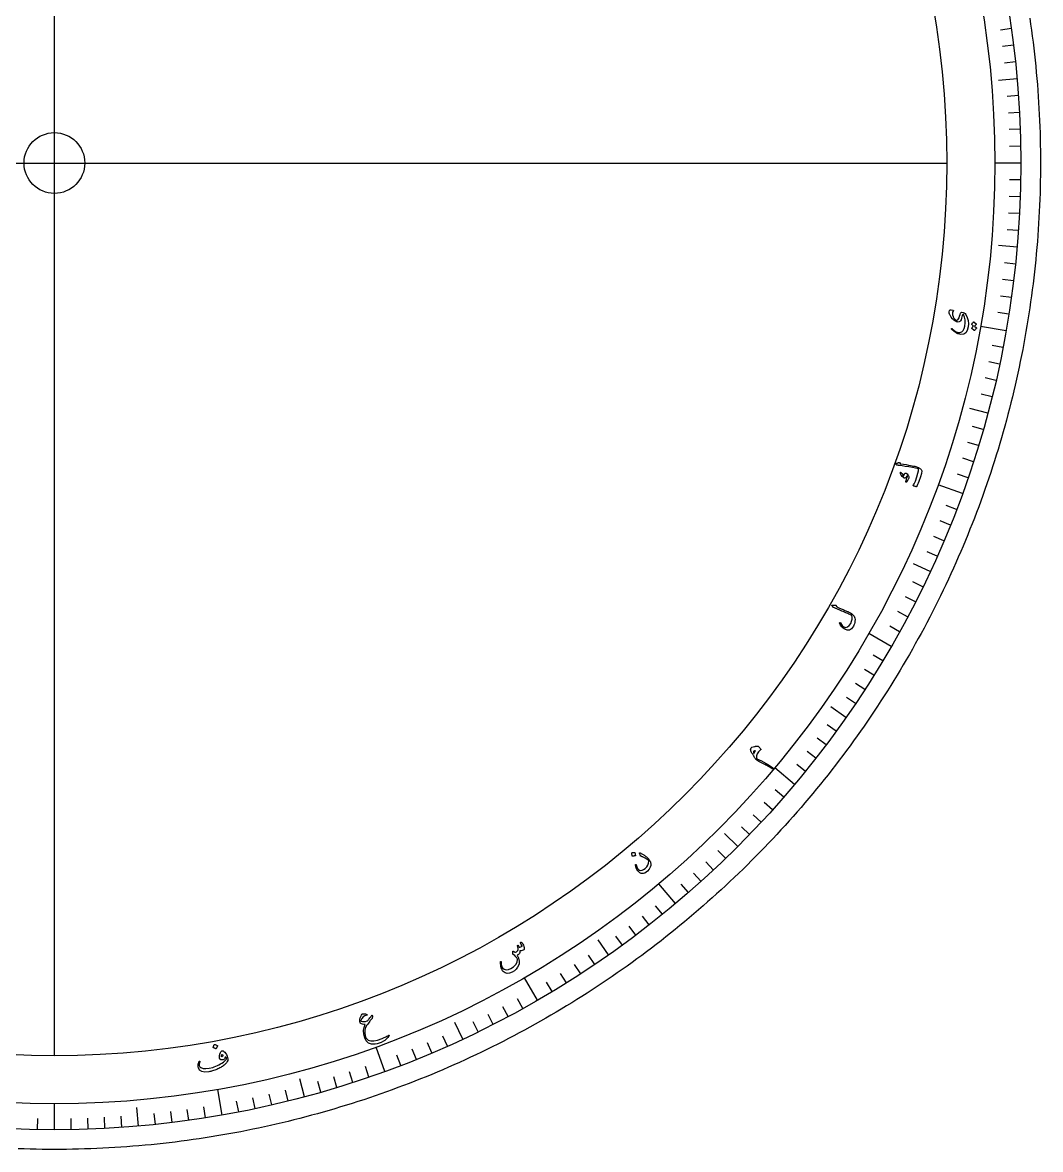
# Model space of a CAD drawing. Header units: millimetres. Extents: x -65 to 65, y -65 to 84.
# Drawn here: x -2.1 to 65, y -65 to 9.3 of the extents above; entities that cross this region are included whole.
import ezdxf

# ---------------------------------------------------------------- set-up
doc = ezdxf.new("R2010")
doc.units = ezdxf.units.MM
for name, color, linetype in [('CUT_INNER', 6, 'Continuous'), ('CUT_OUTER', 1, 'Continuous'), ('ENGRAVE', 7, 'Continuous'), ('ENGRAVE_FINE', 8, 'Continuous'), ('TEXT', 5, 'Continuous')]:
    doc.layers.add(name, color=color, linetype=linetype)

msp = doc.modelspace()

# ---------------------------------------------------------------- linework, layer by layer
at = {"layer": 'CUT_INNER'}
msp.add_circle((0, 0), 2, dxfattribs=at)
at = {"layer": 'CUT_OUTER'}
msp.add_lwpolyline([(64.2965, 9.5375), (64.3538, 9.1428), (64.4087, 8.7477), (64.4611, 8.3524), (64.5112, 7.9567), (64.5588, 7.5607), (64.604, 7.1644), (64.6467, 6.7679), (64.687, 6.3711), (64.7249, 5.9741), (64.7603, 5.5768), (64.7933, 5.1794), (64.8239, 4.7817), (64.852, 4.3839), (64.8777, 3.9858), (64.9009, 3.5877), (64.9217, 3.1894), (64.9401, 2.791), (64.956, 2.3925), (64.9694, 1.9939), (64.9804, 1.5952), (64.989, 1.1964), (64.9951, 0.7976), (64.9988, 0.3988), (65, 0), (64.9988, -0.3988), (64.9951, -0.7976), (64.989, -1.1964), (64.9804, -1.5952), (64.9694, -1.9939), (64.956, -2.3925), (64.9401, -2.791), (64.9217, -3.1894), (64.9009, -3.5877), (64.8777, -3.9858), (64.852, -4.3839), (64.8239, -4.7817), (64.7933, -5.1794), (64.7603, -5.5768), (64.7249, -5.9741), (64.687, -6.3711), (64.6467, -6.7679), (64.604, -7.1644), (64.5588, -7.5607), (64.5112, -7.9567), (64.4611, -8.3524), (64.4087, -8.7477), (64.3538, -9.1428), (64.2965, -9.5375), (64.2367, -9.9318), (64.1746, -10.3258), (64.11, -10.7194), (64.043, -11.1125), (63.9737, -11.5053), (63.9019, -11.8976), (63.8277, -12.2895), (63.751, -12.6809), (63.672, -13.0718), (63.5906, -13.4622), (63.5068, -13.8522), (63.4206, -14.2416), (63.3321, -14.6305), (63.2411, -15.0188), (63.1478, -15.4065), (63.052, -15.7937), (62.9539, -16.1803), (62.8535, -16.5663), (62.7506, -16.9516), (62.6454, -17.3363), (62.5379, -17.7204), (62.428, -18.1038), (62.3157, -18.4865), (62.2011, -18.8685), (62.0842, -19.2498), (61.9649, -19.6304), (61.8433, -20.0102), (61.7193, -20.3893), (61.5931, -20.7676), (61.4645, -21.1452), (61.3336, -21.5219), (61.2004, -21.8978), (61.0648, -22.2729), (60.927, -22.6472), (60.7869, -23.0206), (60.6445, -23.3932), (60.4999, -23.7648), (60.3529, -24.1356), (60.2037, -24.5055), (60.0522, -24.8744), (59.8984, -25.2424), (59.7424, -25.6095), (59.5841, -25.9756), (59.4236, -26.3407), (59.2609, -26.7048), (59.0959, -27.0679), (58.9287, -27.43), (58.7593, -27.7911), (58.5877, -28.1511), (58.4138, -28.5101), (58.2378, -28.8679), (58.0596, -29.2247), (57.8792, -29.5804), (57.6966, -29.935), (57.5118, -30.2885), (57.3249, -30.6408), (57.1358, -30.9919), (56.9446, -31.3419), (56.7512, -31.6908), (56.5557, -32.0384), (56.358, -32.3848), (56.1582, -32.73), (55.9564, -33.074), (55.7524, -33.4167), (55.5463, -33.7581), (55.3381, -34.0983), (55.1278, -34.4372), (54.9155, -34.7748), (54.7011, -35.1111), (54.4846, -35.4461), (54.2661, -35.7798), (54.0455, -36.1121), (53.8229, -36.443), (53.5983, -36.7726), (53.3717, -37.1007), (53.143, -37.4275), (52.9124, -37.7529), (52.6797, -38.0769), (52.4451, -38.3994), (52.2085, -38.7205), (51.9699, -39.0401), (51.7294, -39.3582), (51.4869, -39.6749), (51.2425, -39.9901), (50.9962, -40.3037), (50.7479, -40.6159), (50.4978, -40.9265), (50.2457, -41.2356), (49.9917, -41.5431), (49.7359, -41.8491), (49.4782, -42.1534), (49.2186, -42.4562), (48.9571, -42.7574), (48.6939, -43.057), (48.4288, -43.355), (48.1618, -43.6513), (47.8931, -43.946), (47.6225, -44.2391), (47.3502, -44.5304), (47.0761, -44.8201), (46.8002, -45.1081), (46.5225, -45.3945), (46.2431, -45.6791), (45.9619, -45.9619), (45.6791, -46.2431), (45.3945, -46.5225), (45.1081, -46.8002), (44.8201, -47.0761), (44.5304, -47.3502), (44.2391, -47.6225), (43.946, -47.8931), (43.6513, -48.1618), (43.355, -48.4288), (43.057, -48.6939), (42.7574, -48.9571), (42.4562, -49.2186), (42.1534, -49.4782), (41.8491, -49.7359), (41.5431, -49.9917), (41.2356, -50.2457), (40.9265, -50.4978), (40.6159, -50.7479), (40.3037, -50.9962), (39.9901, -51.2425), (39.6749, -51.4869), (39.3582, -51.7294), (39.0401, -51.9699), (38.7205, -52.2085), (38.3994, -52.4451), (38.0769, -52.6797), (37.7529, -52.9124), (37.4275, -53.143), (37.1007, -53.3717), (36.7726, -53.5983), (36.443, -53.8229), (36.1121, -54.0455), (35.7798, -54.2661), (35.4461, -54.4846), (35.1111, -54.7011), (34.7748, -54.9155), (34.4372, -55.1278), (34.0983, -55.3381), (33.7581, -55.5463), (33.4167, -55.7524), (33.074, -55.9564), (32.73, -56.1582), (32.3848, -56.358), (32.0384, -56.5557), (31.6908, -56.7512), (31.3419, -56.9446), (30.9919, -57.1358), (30.6408, -57.3249), (30.2885, -57.5118), (29.935, -57.6966), (29.5804, -57.8792), (29.2247, -58.0596), (28.8679, -58.2378), (28.5101, -58.4138), (28.1511, -58.5877), (27.7911, -58.7593), (27.43, -58.9287), (27.0679, -59.0959), (26.7048, -59.2609), (26.3407, -59.4236), (25.9756, -59.5841), (25.6095, -59.7424), (25.2424, -59.8984), (24.8744, -60.0522), (24.5055, -60.2037), (24.1356, -60.3529), (23.7648, -60.4999), (23.3932, -60.6445), (23.0206, -60.7869), (22.6472, -60.927), (22.2729, -61.0648), (21.8978, -61.2004), (21.5219, -61.3336), (21.1452, -61.4645), (20.7676, -61.5931), (20.3893, -61.7193), (20.0102, -61.8433), (19.6304, -61.9649), (19.2498, -62.0842), (18.8685, -62.2011), (18.4865, -62.3157), (18.1038, -62.428), (17.7204, -62.5379), (17.3363, -62.6454), (16.9516, -62.7506), (16.5663, -62.8535), (16.1803, -62.9539), (15.7937, -63.052), (15.4065, -63.1478), (15.0188, -63.2411), (14.6305, -63.3321), (14.2416, -63.4206), (13.8522, -63.5068), (13.4622, -63.5906), (13.0718, -63.672), (12.6809, -63.751), (12.2895, -63.8277), (11.8976, -63.9019), (11.5053, -63.9737), (11.1125, -64.043), (10.7194, -64.11), (10.3258, -64.1746), (9.9318, -64.2367), (9.5375, -64.2965), (9.1428, -64.3538), (8.7477, -64.4087), (8.3524, -64.4611), (7.9567, -64.5112), (7.5607, -64.5588), (7.1644, -64.604), (6.7679, -64.6467), (6.3711, -64.687), (5.9741, -64.7249), (5.5768, -64.7603), (5.1794, -64.7933), (4.7817, -64.8239), (4.3839, -64.852), (3.9858, -64.8777), (3.5877, -64.9009), (3.1894, -64.9217), (2.791, -64.9401), (2.3925, -64.956), (1.9939, -64.9694), (1.5952, -64.9804), (1.1964, -64.989), (0.7976, -64.9951), (0.3988, -64.9988), (0, -65), (-0.3988, -64.9988), (-0.7976, -64.9951), (-1.1964, -64.989), (-1.5952, -64.9804), (-1.9939, -64.9694), (-2.3925, -64.956)], dxfattribs=at)
at = {"layer": 'ENGRAVE'}
for points in [[(0, -58.825), (0, 58.825)], [(63.4576, 5.5518), (62.2435, 5.4456)], [(-58.825, 0), (58.825, 0)], [(63.7, 0), (61.9938, 0)], [(63.4576, -5.5518), (62.2435, -5.4456)], [(62.7323, -11.0614), (61.0519, -10.7651)], [(61.5295, -16.4868), (60.3523, -16.1713)], [(59.8584, -21.7867), (58.2551, -21.2031)], [(57.7318, -26.9208), (56.6272, -26.4057)], [(55.1658, -31.85), (53.6882, -30.9969)], [(52.18, -36.5368), (51.1816, -35.8378)], [(48.797, -40.9456), (47.49, -39.8488)], [(45.0427, -45.0427), (44.1809, -44.1809)], [(40.9456, -48.797), (39.8488, -47.49)], [(36.5368, -52.18), (35.8378, -51.1816)], [(31.85, -55.1658), (30.9969, -53.6882)], [(26.9208, -57.7318), (26.4057, -56.6272)], [(21.7867, -59.8584), (21.2031, -58.2551)], [(16.4868, -61.5295), (16.1713, -60.3523)], [(11.0614, -62.7323), (10.7651, -61.0519)], [(0, -63.7), (0, -61.9938)], [(5.5518, -63.4576), (5.4456, -62.2435)]]:
    msp.add_lwpolyline(points, dxfattribs=at)
for radius in [63.7, 63.7, 61.9938, 58.825, 58.825]:
    msp.add_circle((0, 0), radius, dxfattribs=at)
at = {"layer": 'ENGRAVE_FINE'}
for points in [[(63.0801, 8.8653), (62.3559, 8.7636)], [(63.2252, 7.7631), (62.4994, 7.674)], [(63.351, 6.6585), (62.6238, 6.582)], [(63.5448, 4.4435), (62.8154, 4.3925)], [(63.6127, 3.3338), (62.8825, 3.2955)], [(63.6612, 2.2231), (62.9304, 2.1976)], [(63.6903, 1.1117), (62.9592, 1.099)], [(63.6903, -1.1117), (62.9592, -1.099)], [(63.6612, -2.2231), (62.9304, -2.1976)], [(63.6127, -3.3338), (62.8825, -3.2955)], [(63.5448, -4.4435), (62.8154, -4.3925)], [(63.351, -6.6585), (62.6238, -6.582)], [(63.2252, -7.7631), (62.4994, -7.674)], [(63.0801, -8.8653), (62.3559, -8.7636)], [(62.9157, -9.9649), (62.1935, -9.8505)], [(62.5297, -12.1545), (61.8118, -12.015)], [(62.308, -13.244), (61.5927, -13.0919)], [(62.0674, -14.3294), (61.3549, -14.1649)], [(61.8078, -15.4104), (61.0983, -15.2335)], [(61.2324, -17.5581), (60.5294, -17.3565)], [(60.9166, -18.6241), (60.2173, -18.4103)], [(60.5823, -19.6844), (59.8868, -19.4584)], [(60.2295, -20.7387), (59.5381, -20.5006)], [(59.4691, -22.828), (58.7864, -22.566)], [(59.0616, -23.8624), (58.3836, -23.5885)], [(58.6362, -24.8896), (57.963, -24.6039)], [(58.1928, -25.9091), (57.5248, -25.6117)], [(57.2532, -27.9242), (56.5959, -27.6037)], [(56.7571, -28.9192), (56.1056, -28.5872)], [(56.2438, -29.9053), (55.5981, -29.562)], [(55.7133, -30.8824), (55.0737, -30.5279)], [(54.6016, -32.8079), (53.9748, -32.4313)], [(54.0207, -33.7559), (53.4005, -33.3684)], [(53.4233, -34.6935), (52.81, -34.2952)], [(52.8097, -35.6206), (52.2035, -35.2117)], [(51.5344, -37.4419), (50.9428, -37.0121)], [(50.8731, -38.3356), (50.2891, -37.8955)], [(50.1963, -39.2176), (49.6201, -38.7674)], [(49.5042, -40.0877), (48.9359, -39.6275)], [(48.075, -41.791), (47.5231, -41.3112)], [(47.3383, -42.6236), (46.7949, -42.1343)], [(46.5872, -43.4433), (46.0524, -42.9446)], [(45.8219, -44.2497), (45.2959, -43.7418)], [(44.2497, -45.8219), (43.7418, -45.2959)], [(43.4433, -46.5872), (42.9446, -46.0524)], [(41.791, -48.075), (41.3112, -47.5231)], [(42.6236, -47.3383), (42.1343, -46.7949)], [(40.0877, -49.5042), (39.6275, -48.9359)], [(39.2176, -50.1963), (38.7674, -49.6201)], [(38.3356, -50.8731), (37.8955, -50.2891)], [(37.4419, -51.5344), (37.0121, -50.9428)], [(35.6206, -52.8097), (35.2117, -52.2035)], [(33.7559, -54.0207), (33.3684, -53.4005)], [(34.6935, -53.4233), (34.2952, -52.81)], [(32.8079, -54.6016), (32.4313, -53.9748)], [(29.9053, -56.2438), (29.562, -55.5981)], [(30.8824, -55.7133), (30.5279, -55.0737)], [(28.9192, -56.7571), (28.5872, -56.1056)], [(27.9242, -57.2532), (27.6037, -56.5959)], [(25.9091, -58.1928), (25.6117, -57.5248)], [(23.8624, -59.0616), (23.5885, -58.3836)], [(24.8896, -58.6362), (24.6039, -57.963)], [(22.828, -59.4691), (22.566, -58.7864)], [(19.6844, -60.5823), (19.4584, -59.8868)], [(20.7387, -60.2295), (20.5006, -59.5381)], [(17.5581, -61.2324), (17.3565, -60.5294)], [(18.6241, -60.9166), (18.4103, -60.2173)], [(13.244, -62.308), (13.0919, -61.5927)], [(14.3294, -62.0674), (14.1649, -61.3549)], [(15.4104, -61.8078), (15.2335, -61.0983)], [(8.8653, -63.0801), (8.7636, -62.3559)], [(9.9649, -62.9157), (9.8505, -62.1935)], [(12.1545, -62.5297), (12.015, -61.8118)], [(-1.1117, -63.6903), (-1.099, -62.9592)], [(1.1117, -63.6903), (1.099, -62.9592)], [(2.2231, -63.6612), (2.1976, -62.9304)], [(3.3338, -63.6127), (3.2955, -62.8825)], [(4.4435, -63.5448), (4.3925, -62.8154)], [(6.6585, -63.351), (6.582, -62.6238)], [(7.7631, -63.2252), (7.674, -62.4994)]]:
    msp.add_lwpolyline(points, dxfattribs=at)
at = {"layer": 'TEXT'}
for points in [[(59.2493, -9.7609), (59.2119, -9.8314), (59.197, -9.9146), (59.2046, -10.0104), (59.2345, -10.119), (59.2684, -10.1906), (59.3127, -10.2531), (59.3675, -10.3065), (59.4328, -10.3508), (59.4464, -10.3564), (59.4611, -10.3593), (59.4769, -10.3593), (59.4938, -10.3566), (59.5496, -10.3284), (59.5976, -10.273), (59.6377, -10.1906), (59.6697, -10.081), (59.7, -9.9725), (59.7346, -9.8958), (59.7737, -9.8508), (59.8174, -9.8377), (59.9023, -9.8494), (59.9749, -9.8786), (60.035, -9.9253), (60.0827, -9.9895), (60.1711, -10.1836), (60.226, -10.3844), (60.2473, -10.5916), (60.2349, -10.805), (60.1779, -11.0302), (60.0789, -11.1882), (59.9383, -11.2786), (59.7566, -11.3016), (59.6619, -11.287), (59.5624, -11.2541), (59.4579, -11.2029), (59.3485, -11.1335), (59.3187, -11.1109), (59.2901, -11.0882), (59.2627, -11.0652), (59.2366, -11.042), (59.2116, -11.0185), (59.1875, -10.9944), (59.1645, -10.9698), (59.1424, -10.9447), (59.1338, -10.9317), (59.1313, -10.9211), (59.1349, -10.9129), (59.1446, -10.9069), (59.1558, -10.9047), (59.1664, -10.9056), (59.1764, -10.9097), (59.1858, -10.9169), (59.3212, -11.0402), (59.4486, -11.1223), (59.5682, -11.163), (59.6801, -11.162), (59.8065, -11.1148), (59.9053, -11.0291), (59.9764, -10.9049), (60.0195, -10.7422), (60.0404, -10.5277), (60.0305, -10.3296), (59.9901, -10.1483), (59.9194, -9.9839), (59.9127, -9.9737), (59.9052, -9.969), (59.8967, -9.9698), (59.8873, -9.9762), (59.867, -10.005), (59.8452, -10.0573), (59.8217, -10.1329), (59.7965, -10.2318), (59.7665, -10.3317), (59.7296, -10.4054), (59.6858, -10.4531), (59.6353, -10.4746), (59.5795, -10.4789), (59.5229, -10.4728), (59.4654, -10.4564), (59.4071, -10.4297), (59.296, -10.3571), (59.1978, -10.2665), (59.1124, -10.1579), (59.0398, -10.0313), (59.0231, -9.9982), (59.0091, -9.9664), (58.9979, -9.936), (58.9894, -9.9069), (58.9834, -9.8794), (58.9799, -9.8534), (58.9787, -9.829), (58.98, -9.8062), (59.0028, -9.7199), (59.0502, -9.6725), (59.1226, -9.664), (59.2198, -9.6944), (59.2448, -9.7095), (59.2581, -9.7256), (59.2596, -9.7427), (59.2493, -9.7609)], [(60.4739, -10.6413), (60.4715, -10.6379), (60.4705, -10.6334), (60.4708, -10.628), (60.4726, -10.6217), (60.4852, -10.6), (60.4985, -10.5792), (60.5125, -10.5592), (60.5273, -10.5402), (60.543, -10.5219), (60.5598, -10.5042), (60.5777, -10.4872), (60.5966, -10.4708), (60.602, -10.4679), (60.6073, -10.4672), (60.6126, -10.4685), (60.6178, -10.472), (60.7739, -10.616), (60.7757, -10.6195), (60.7749, -10.6241), (60.7715, -10.6298), (60.7656, -10.6365), (60.7604, -10.641), (60.7531, -10.6484), (60.7436, -10.6587), (60.7319, -10.6721), (60.7179, -10.6885), (60.7014, -10.7082), (60.6824, -10.731), (60.6609, -10.7571), (60.7813, -10.8712), (60.7847, -10.8761), (60.7848, -10.8816), (60.7815, -10.8878), (60.7747, -10.8945), (60.7689, -10.9003), (60.7601, -10.9096), (60.7483, -10.9223), (60.7335, -10.9384), (60.7156, -10.9582), (60.6946, -10.982), (60.6704, -11.0099), (60.6432, -11.0417), (60.639, -11.0447), (60.6353, -11.0457), (60.6319, -11.0447), (60.6289, -11.0415), (60.4811, -10.8954), (60.4788, -10.8919), (60.4778, -10.8875), (60.4781, -10.8821), (60.4799, -10.8757), (60.4897, -10.8571), (60.5004, -10.8393), (60.5121, -10.8222), (60.5246, -10.8059), (60.5379, -10.7903), (60.5518, -10.7754), (60.5663, -10.7613), (60.5814, -10.7479)], [(55.4636, -19.788), (55.4917, -19.7843), (55.5187, -19.7796), (55.5446, -19.7739), (55.5695, -19.7672), (55.5934, -19.7594), (55.6163, -19.7503), (55.6383, -19.74), (55.6593, -19.7284), (55.6701, -19.7249), (55.6807, -19.7262), (55.6911, -19.7323), (55.7014, -19.7433), (55.7539, -19.8059), (55.7597, -19.8123), (55.7649, -19.8171), (55.7693, -19.8205), (55.7729, -19.8225), (55.9651, -19.8504), (56.1384, -19.8766), (56.2928, -19.9012), (56.4282, -19.9242), (56.5446, -19.9458), (56.6416, -19.9661), (56.7194, -19.9851), (56.7778, -20.0029), (56.8863, -20.0411), (56.92, -20.0552), (56.9533, -20.071), (56.9861, -20.0885), (57.0185, -20.1077), (57.0503, -20.1288), (57.0816, -20.1518), (57.1124, -20.1769), (57.1426, -20.204), (57.1713, -20.2897), (57.1541, -20.4501), (57.0906, -20.6852), (56.9796, -20.9944), (56.9408, -21.0894), (56.9022, -21.1763), (56.864, -21.2552), (56.8263, -21.3259), (56.8208, -21.3316), (56.8148, -21.3348), (56.808, -21.3356), (56.8007, -21.334), (56.7662, -21.3233), (56.735, -21.3134), (56.707, -21.3042), (56.6821, -21.2957), (56.6601, -21.2879), (56.6408, -21.2805), (56.624, -21.2737), (56.6099, -21.2674), (56.6022, -21.2634), (56.5988, -21.2588), (56.5996, -21.2536), (56.6047, -21.2478), (56.6396, -21.2021), (56.6759, -21.1398), (56.7135, -21.0611), (56.7523, -20.9659), (56.8579, -20.6775), (56.9259, -20.4466), (56.957, -20.2737), (56.9518, -20.159), (56.8843, -20.1353), (56.757, -20.1056), (56.5699, -20.0699), (56.323, -20.0279), (56.0753, -19.9873), (55.8877, -19.9571), (55.7602, -19.9374), (55.6928, -19.9285), (55.6741, -19.9265), (55.6567, -19.9247), (55.6404, -19.923), (55.6254, -19.9215), (55.6117, -19.9201), (55.5995, -19.9189), (55.5888, -19.918), (55.5795, -19.9173), (55.5598, -19.9145), (55.5421, -19.9087), (55.5263, -19.9), (55.5125, -19.8884), (55.4432, -19.8172), (55.4388, -19.8118), (55.4363, -19.8069), (55.4359, -19.8023), (55.4376, -19.7982), (55.4423, -19.7941), (55.4482, -19.791), (55.4553, -19.789), (55.4636, -19.788)], [(55.7658, -20.3894), (55.7678, -20.3855), (55.7708, -20.3826), (55.7746, -20.3806), (55.7794, -20.3796), (55.7831, -20.38), (55.7869, -20.3811), (55.7908, -20.3828), (55.7948, -20.3852), (55.895, -20.4737), (55.9048, -20.4836), (55.9117, -20.4928), (55.9158, -20.5012), (55.9171, -20.5089), (55.9149, -20.5392), (55.9167, -20.5662), (55.9224, -20.5902), (55.9321, -20.6109), (55.939, -20.6168), (55.949, -20.6159), (55.9623, -20.6081), (55.9786, -20.5934), (55.9874, -20.5827), (55.996, -20.5716), (56.0045, -20.5599), (56.0129, -20.5478), (56.0212, -20.535), (56.0294, -20.5214), (56.0377, -20.507), (56.0459, -20.4918), (56.0894, -20.4449), (56.1437, -20.4446), (56.2089, -20.4909), (56.2847, -20.5841), (56.3048, -20.6185), (56.3187, -20.65), (56.3265, -20.6787), (56.3281, -20.7045), (56.3242, -20.7308), (56.3138, -20.7653), (56.297, -20.808), (56.2736, -20.8588), (56.2611, -20.8846), (56.2482, -20.9086), (56.2351, -20.931), (56.2216, -20.9517), (56.2082, -20.9709), (56.1952, -20.9886), (56.1828, -21.0051), (56.171, -21.0201), (56.1611, -21.0284), (56.1516, -21.0334), (56.1423, -21.0351), (56.1334, -21.0334), (56.1252, -21.0288), (56.1206, -21.0224), (56.1194, -21.0142), (56.1217, -21.0042), (56.1311, -20.9729), (56.1422, -20.9377), (56.1551, -20.8984), (56.1698, -20.8552), (56.197, -20.7744), (56.2152, -20.7103), (56.2245, -20.6627), (56.2247, -20.6317), (56.2234, -20.6272), (56.2207, -20.624), (56.2165, -20.6222), (56.2109, -20.6217), (56.207, -20.6224), (56.2028, -20.6249), (56.1983, -20.6291), (56.1934, -20.6351), (56.1547, -20.6929), (56.1372, -20.7166), (56.1189, -20.7356), (56.0998, -20.75), (56.0799, -20.7597), (56.0584, -20.7662), (56.0383, -20.7673), (56.0196, -20.7629), (56.0022, -20.7533), (55.8925, -20.6674), (55.8165, -20.5782), (55.7743, -20.4855), (55.7658, -20.3894)], [(51.2602, -29.1667), (51.2559, -29.1596), (51.254, -29.1526), (51.2544, -29.1456), (51.2572, -29.1386), (51.2621, -29.1327), (51.2686, -29.1292), (51.2769, -29.128), (51.287, -29.129), (51.3444, -29.137), (51.3961, -29.1401), (51.4422, -29.1382), (51.4826, -29.1315), (51.4963, -29.1305), (51.5089, -29.1351), (51.5203, -29.1454), (51.5305, -29.1613), (51.5348, -29.1701), (51.5389, -29.1786), (51.543, -29.1867), (51.5469, -29.1944), (51.5505, -29.2016), (51.5538, -29.2083), (51.5568, -29.2144), (51.5593, -29.22), (51.5643, -29.2298), (51.5716, -29.2389), (51.5813, -29.2474), (51.5934, -29.2552), (51.63, -29.2729), (51.6703, -29.2915), (51.7142, -29.3113), (51.7617, -29.3321), (51.8128, -29.354), (51.8674, -29.3772), (51.9254, -29.4018), (51.987, -29.4276), (52.0488, -29.4525), (52.1068, -29.4763), (52.1608, -29.4991), (52.2108, -29.5207), (52.2571, -29.5413), (52.2999, -29.5607), (52.339, -29.5789), (52.3747, -29.5959), (52.4778, -29.6506), (52.5693, -29.7133), (52.6492, -29.784), (52.7175, -29.8628), (52.7508, -29.9209), (52.7711, -29.9931), (52.7783, -30.0793), (52.7722, -30.1796), (52.7556, -30.2827), (52.7324, -30.3752), (52.7025, -30.4572), (52.6661, -30.5286), (52.5418, -30.6881), (52.4047, -30.7739), (52.2555, -30.7862), (52.0941, -30.7253), (51.9902, -30.6521), (51.9002, -30.5606), (51.8239, -30.4508), (51.7613, -30.3229), (51.7584, -30.3142), (51.7579, -30.3067), (51.7598, -30.3002), (51.7642, -30.2948), (51.7703, -30.2899), (51.7762, -30.2869), (51.7821, -30.286), (51.7878, -30.2869), (51.7955, -30.2897), (51.8021, -30.2939), (51.8075, -30.2995), (51.8118, -30.3064), (51.8752, -30.4057), (51.9336, -30.4829), (51.9869, -30.5379), (52.0353, -30.5706), (52.1634, -30.6002), (52.282, -30.5712), (52.3909, -30.4832), (52.4898, -30.3364), (52.5544, -30.1898), (52.5871, -30.0527), (52.5881, -29.9251), (52.5573, -29.8072), (52.5207, -29.7886), (52.4775, -29.7677), (52.4276, -29.7445), (52.371, -29.7191), (52.3077, -29.6915), (52.2372, -29.6617), (52.1598, -29.6297), (52.0753, -29.5955), (51.9886, -29.5594), (51.9036, -29.5234), (51.8201, -29.4876), (51.7382, -29.452), (51.6579, -29.4164), (51.5794, -29.3809), (51.5025, -29.3452), (51.4274, -29.3096), (51.3535, -29.278), (51.3458, -29.2732), (51.339, -29.2678), (51.3332, -29.262), (51.3283, -29.2558)], [(46.1057, -39.0622), (46.0813, -39.0331), (46.0575, -39.0032), (46.0346, -38.9728), (46.0124, -38.9416), (45.9914, -38.9097), (45.972, -38.8771), (45.9542, -38.8437), (45.938, -38.8096), (45.9126, -38.7429), (45.8985, -38.6843), (45.8956, -38.6338), (45.904, -38.5912), (45.9334, -38.5404), (45.9834, -38.4993), (46.054, -38.4677), (46.1453, -38.4456), (46.1723, -38.4411), (46.1994, -38.4374), (46.2267, -38.4345), (46.2539, -38.4325), (46.2814, -38.4311), (46.3091, -38.4303), (46.3371, -38.4302), (46.3654, -38.4306), (46.381, -38.4317), (46.3946, -38.4349), (46.406, -38.4402), (46.4154, -38.4476), (46.4472, -38.4842), (46.4755, -38.5172), (46.5001, -38.5464), (46.5212, -38.5719), (46.5385, -38.5933), (46.5517, -38.6102), (46.5608, -38.6225), (46.5658, -38.6303), (46.5698, -38.6426), (46.5692, -38.6538), (46.5642, -38.664), (46.5547, -38.6732), (46.4182, -38.7971), (46.3278, -38.9283), (46.2834, -39.0671), (46.2849, -39.214), (46.2888, -39.2275), (46.2948, -39.2386), (46.3029, -39.2472), (46.3131, -39.2534), (46.4608, -39.3238), (46.6124, -39.3995), (46.7679, -39.4806), (46.9273, -39.5671), (47.1369, -39.6892), (47.2795, -39.7869), (47.3551, -39.8603), (47.3635, -39.9096), (47.3528, -39.9177), (47.3376, -39.9185), (47.3178, -39.9119), (47.2935, -39.8979), (47.2457, -39.8653), (47.1948, -39.8328), (47.1408, -39.8003), (47.0836, -39.7679), (47.0236, -39.7355), (46.961, -39.7028), (46.896, -39.67), (46.8284, -39.6369), (46.6021, -39.5255), (46.4281, -39.4309), (46.3061, -39.3535), (46.236, -39.2934), (46.2077, -39.2605), (46.1829, -39.2285), (46.1618, -39.1975), (46.1443, -39.1674), (46.1301, -39.1387), (46.1189, -39.1115), (46.1108, -39.086), (46.1057, -39.0622)], [(46.1183, -38.9127), (46.1255, -38.8902), (46.1339, -38.8674), (46.1436, -38.8441), (46.1547, -38.8204), (46.1669, -38.7963), (46.1803, -38.7721), (46.1948, -38.7476), (46.2104, -38.723), (46.1605, -38.7342), (46.1226, -38.7481), (46.0965, -38.7648), (46.0824, -38.7841), (46.0747, -38.8148), (46.0782, -38.8465), (46.0927, -38.8791), (46.1183, -38.9127)], [(38.0536, -45.4691), (38.0539, -45.465), (38.0559, -45.461), (38.0595, -45.4573), (38.0648, -45.4536), (38.111, -45.439), (38.158, -45.4291), (38.2056, -45.424), (38.2539, -45.4236), (38.2596, -45.4249), (38.2639, -45.4275), (38.2666, -45.4313), (38.2677, -45.4365), (38.2992, -45.6432), (38.2988, -45.6491), (38.2955, -45.6532), (38.2892, -45.6556), (38.2799, -45.6563), (38.2719, -45.6569), (38.2595, -45.6581), (38.2427, -45.66), (38.2214, -45.6624), (38.1956, -45.6657), (38.165, -45.6699), (38.1294, -45.675), (38.0891, -45.6812), (38.0833, -45.6814), (38.0793, -45.6802), (38.077, -45.6775), (38.0765, -45.6733)], [(38.6083, -45.4622), (38.6488, -45.4798), (38.69, -45.4991), (38.7319, -45.5201), (38.7746, -45.5428), (38.8179, -45.5676), (38.8618, -45.5949), (38.9065, -45.6247), (38.9517, -45.6571), (38.9954, -45.6905), (39.0369, -45.7253), (39.076, -45.7615), (39.1129, -45.799), (39.1475, -45.838), (39.1801, -45.8786), (39.2106, -45.9209), (39.2389, -45.9647), (39.2654, -46.0135), (39.2861, -46.0618), (39.301, -46.1097), (39.31, -46.1571), (39.3099, -46.2826), (39.2753, -46.4076), (39.2061, -46.532), (39.1022, -46.6555), (39.0158, -46.7314), (38.9287, -46.7843), (38.841, -46.8142), (38.7529, -46.8211), (38.6694, -46.8052), (38.5918, -46.77), (38.5201, -46.7153), (38.4543, -46.6413), (38.398, -46.5519), (38.3557, -46.4563), (38.3275, -46.3543), (38.3133, -46.246), (38.3137, -46.232), (38.3168, -46.2218), (38.3227, -46.2154), (38.3314, -46.2128), (38.342, -46.2135), (38.3503, -46.22), (38.3561, -46.2323), (38.3595, -46.2504), (38.3892, -46.377), (38.4339, -46.4762), (38.4939, -46.5479), (38.5694, -46.592), (38.6536, -46.6075), (38.7434, -46.594), (38.8387, -46.5514), (38.9393, -46.4795), (39.044, -46.3726), (39.1203, -46.2573), (39.1681, -46.1339), (39.1875, -46.0024), (39.187, -45.9987), (39.1852, -45.9943), (39.182, -45.9891), (39.1774, -45.9832), (39.1366, -45.9406), (39.0827, -45.8965), (39.0155, -45.8509), (38.9353, -45.8038), (38.8935, -45.7812), (38.8541, -45.7607), (38.8172, -45.742), (38.7828, -45.7253), (38.7507, -45.7108), (38.7211, -45.6987), (38.6939, -45.6889), (38.6692, -45.6815), (38.6567, -45.6772), (38.6471, -45.6717), (38.6403, -45.665), (38.6363, -45.6571), (38.5772, -45.4794), (38.5756, -45.4674), (38.5803, -45.4606), (38.5912, -45.4588), (38.6083, -45.4622)], [(30.7341, -51.3814), (30.7324, -51.3705), (30.7331, -51.3615), (30.7363, -51.3544), (30.7421, -51.3493), (30.7511, -51.3453), (30.76, -51.344), (30.7689, -51.3455), (30.7778, -51.3498), (30.8042, -51.3682), (30.8311, -51.3945), (30.8583, -51.4288), (30.8859, -51.4712), (30.924, -51.5445), (30.9511, -51.6196), (30.9673, -51.6965), (30.9724, -51.7752), (30.9705, -51.796), (30.9656, -51.8142), (30.9577, -51.8297), (30.9469, -51.8425), (30.8994, -51.875), (30.841, -51.898), (30.7718, -51.9112), (30.6918, -51.9148), (30.682, -52.0152), (30.6488, -52.0976), (30.5922, -52.162), (30.5123, -52.2082), (30.5347, -52.2525), (30.555, -52.2958), (30.5732, -52.3382), (30.5892, -52.3795), (30.6033, -52.4202), (30.6155, -52.4604), (30.6259, -52.5001), (30.6345, -52.5394), (30.6444, -52.6134), (30.6429, -52.688), (30.6299, -52.7632), (30.6054, -52.8388), (30.531, -52.9869), (30.4356, -53.1154), (30.3195, -53.2244), (30.1826, -53.3136), (30.0107, -53.3824), (29.8529, -53.3974), (29.7094, -53.3586), (29.5804, -53.2663), (29.5473, -53.2256), (29.5164, -53.1729), (29.4876, -53.1083), (29.461, -53.0317), (29.438, -52.9444), (29.4211, -52.8497), (29.4105, -52.7474), (29.4059, -52.6377), (29.4064, -52.6303), (29.4085, -52.6241), (29.4122, -52.619), (29.4175, -52.615), (29.4236, -52.6123), (29.4294, -52.6111), (29.4351, -52.6113), (29.4405, -52.6129), (29.4458, -52.6169), (29.4496, -52.622), (29.4521, -52.6282), (29.4532, -52.6355), (29.4619, -52.7801), (29.4787, -52.8936), (29.5036, -52.9759), (29.5369, -53.0271), (29.6545, -53.1153), (29.7844, -53.1545), (29.9265, -53.1445), (30.0807, -53.0852), (30.2721, -52.9598), (30.4113, -52.8139), (30.4981, -52.6482), (30.5325, -52.4629), (30.4847, -52.3817), (30.4213, -52.3035), (30.3423, -52.2282), (30.2477, -52.1558), (30.2372, -52.149), (30.2295, -52.1419), (30.2247, -52.1345), (30.2228, -52.1268), (30.2206, -52.0978), (30.2186, -52.0705), (30.217, -52.0449), (30.2156, -52.021), (30.2147, -51.999), (30.2144, -51.9793), (30.2147, -51.9617), (30.2156, -51.9463), (30.217, -51.9392), (30.2203, -51.9347), (30.2255, -51.9329), (30.2326, -51.9337), (30.2368, -51.935), (30.2428, -51.9373), (30.2508, -51.9404), (30.2606, -51.9446), (30.2721, -51.9498), (30.285, -51.9562), (30.2993, -51.9638), (30.315, -51.9727), (30.346, -51.9892), (30.3704, -52.0002), (30.3881, -52.0055), (30.3991, -52.0051), (30.4543, -51.9788), (30.5017, -51.9389), (30.5411, -51.8856), (30.5725, -51.8189), (30.5775, -51.7839), (30.5733, -51.7338), (30.5599, -51.6688), (30.5371, -51.5888), (30.535, -51.5812), (30.535, -51.5737), (30.537, -51.5664), (30.5412, -51.5591), (30.5458, -51.5533), (30.551, -51.5492), (30.5568, -51.5468), (30.5633, -51.546), (30.5785, -51.5541), (30.5954, -51.5761), (30.6142, -51.6121), (30.6348, -51.662), (30.6903, -51.6629), (30.7434, -51.6535), (30.7942, -51.6338), (30.8426, -51.6038), (30.8332, -51.5895), (30.8242, -51.5786), (30.8155, -51.5713), (30.8073, -51.5675), (30.7987, -51.5645), (30.792, -51.5602), (30.7874, -51.5548), (30.7848, -51.5481)], [(20.2845, -56.0913), (20.3154, -56.0695), (20.3528, -56.0565), (20.3969, -56.0524), (20.4476, -56.057), (20.4745, -56.0623), (20.4997, -56.0683), (20.5232, -56.0751), (20.5449, -56.0827), (20.5649, -56.0909), (20.583, -56.0997), (20.5994, -56.1089), (20.6139, -56.1187), (20.6251, -56.1293), (20.6254, -56.1382), (20.6149, -56.1455), (20.5935, -56.1512), (20.4595, -56.1902), (20.3484, -56.2629), (20.2603, -56.3696), (20.1949, -56.5103), (20.1945, -56.5181), (20.1971, -56.5251), (20.2029, -56.5313), (20.2118, -56.5367), (20.3139, -56.5684), (20.4154, -56.5771), (20.5161, -56.5628), (20.616, -56.5255), (20.6327, -56.5154), (20.6529, -56.4983), (20.6764, -56.4744), (20.7033, -56.4436), (20.7508, -56.3836), (20.7927, -56.3306), (20.829, -56.2847), (20.8597, -56.2457), (20.8849, -56.2138), (20.9047, -56.189), (20.9189, -56.1711), (20.9276, -56.1604), (20.9417, -56.1493), (20.952, -56.1506), (20.9586, -56.1643), (20.9613, -56.1904), (20.9609, -56.2617), (20.9575, -56.3159), (20.9512, -56.353), (20.9419, -56.373), (20.9046, -56.4114), (20.866, -56.4541), (20.826, -56.5012), (20.7845, -56.5526), (20.7416, -56.6085), (20.6973, -56.6687), (20.6515, -56.7333), (20.6042, -56.8022), (20.5167, -56.9623), (20.4668, -57.1307), (20.4547, -57.3076), (20.4805, -57.493), (20.5123, -57.5876), (20.5586, -57.6696), (20.6194, -57.7389), (20.6948, -57.7955), (20.8528, -57.8507), (21.0574, -57.8531), (21.3085, -57.8021), (21.6053, -57.6971), (21.6498, -57.6773), (21.6975, -57.655), (21.7482, -57.6303), (21.8019, -57.603), (21.8585, -57.5733), (21.9178, -57.5408), (21.9797, -57.5057), (22.0443, -57.4679), (22.0557, -57.4622), (22.0648, -57.4595), (22.0715, -57.4599), (22.0759, -57.4634), (22.0734, -57.4898), (22.042, -57.5405), (21.9815, -57.6155), (21.8917, -57.7147), (21.8358, -57.7715), (21.7851, -57.8171), (21.7399, -57.8515), (21.7001, -57.8748), (21.546, -57.9455), (21.4026, -58.0005), (21.2702, -58.0398), (21.1488, -58.0635), (20.9037, -58.0631), (20.7064, -57.9915), (20.5572, -57.8491), (20.4557, -57.6364), (20.3988, -57.3954), (20.3843, -57.1702), (20.4119, -56.9606), (20.4813, -56.7668), (20.3886, -56.7599), (20.3107, -56.747), (20.2475, -56.7281), (20.1991, -56.7033), (20.1843, -56.6916), (20.1719, -56.6774), (20.1621, -56.6608), (20.1549, -56.6418), (20.144, -56.5873), (20.1383, -56.5342), (20.1377, -56.4824), (20.1421, -56.4319), (20.1635, -56.3257), (20.1943, -56.2336), (20.2346, -56.1555), (20.2845, -56.0913)], [(11.0339, -58.5094), (11.0787, -58.4975), (11.1272, -58.5067), (11.1795, -58.5369), (11.2356, -58.5882), (11.2903, -58.6584), (11.3387, -58.7453), (11.3805, -58.849), (11.4159, -58.9696), (11.4258, -59.0138), (11.4308, -59.0558), (11.4309, -59.0954), (11.426, -59.1327), (11.3983, -59.2105), (11.3496, -59.289), (11.28, -59.3682), (11.1893, -59.4479), (11.1369, -59.4868), (11.0822, -59.5244), (11.0253, -59.5608), (10.9661, -59.5958), (10.9046, -59.6295), (10.8405, -59.662), (10.7739, -59.6932), (10.7048, -59.7232), (10.635, -59.7514), (10.5665, -59.7773), (10.4991, -59.8011), (10.433, -59.8225), (10.368, -59.8417), (10.3039, -59.8583), (10.2407, -59.8725), (10.1784, -59.8842), (9.9143, -59.907), (9.7118, -59.8707), (9.5711, -59.7761), (9.4924, -59.6235), (9.4848, -59.5864), (9.4802, -59.5434), (9.4786, -59.4946), (9.4798, -59.44), (9.4863, -59.3792), (9.499, -59.3192), (9.5181, -59.26), (9.5435, -59.2015), (9.5475, -59.1946), (9.5527, -59.1893), (9.5591, -59.1856), (9.5666, -59.1835), (9.5741, -59.1833), (9.5805, -59.1854), (9.5858, -59.1897), (9.59, -59.1964), (9.5927, -59.2039), (9.5936, -59.2112), (9.5926, -59.2182), (9.5899, -59.2249), (9.5474, -59.3581), (9.5434, -59.4667), (9.5783, -59.5506), (9.6522, -59.6097), (9.8023, -59.6593), (9.9829, -59.6731), (10.1939, -59.6508), (10.4347, -59.5922), (10.5388, -59.5581), (10.6421, -59.5185), (10.7444, -59.4736), (10.8459, -59.4232), (10.9462, -59.3675), (11.0452, -59.3065), (11.1429, -59.2401), (11.2393, -59.1684), (11.2896, -59.1252), (11.3255, -59.082), (11.347, -59.0389), (11.3542, -58.9958), (11.3409, -58.9697), (11.3234, -58.9468), (11.3017, -58.927), (11.2759, -58.9104), (11.2732, -58.9099), (11.2703, -58.9121), (11.2674, -58.917), (11.2644, -58.9246), (11.2416, -58.9842), (11.2121, -59.0314), (11.1761, -59.066), (11.1335, -59.0881), (11.0511, -59.1047), (10.983, -59.0923), (10.9292, -59.051), (10.8898, -58.9806), (10.878, -58.9143), (10.8849, -58.8293), (10.9105, -58.7256), (10.9547, -58.6031), (10.97, -58.572), (10.9883, -58.5461), (11.0096, -58.5252), (11.0339, -58.5094)], [(10.5405, -58.0896), (10.5428, -58.0862), (10.5464, -58.0837), (10.5514, -58.0822), (10.5578, -58.0817), (10.6051, -58.0919), (10.6506, -58.1065), (10.6943, -58.1257), (10.7363, -58.1493), (10.7407, -58.1532), (10.7431, -58.1576), (10.7435, -58.1623), (10.7419, -58.1673), (10.6675, -58.3625), (10.6643, -58.3674), (10.6594, -58.3693), (10.6527, -58.3683), (10.6444, -58.3643), (10.6371, -58.3608), (10.6258, -58.3558), (10.6103, -58.349), (10.5907, -58.3406), (10.5668, -58.3307), (10.5382, -58.3191), (10.5049, -58.3061), (10.4669, -58.2914), (10.4618, -58.2888), (10.4589, -58.2857), (10.4582, -58.2822), (10.4599, -58.2784)], [(11.1205, -58.83), (11.1269, -58.818), (11.1274, -58.8072), (11.1219, -58.7975), (11.1103, -58.7889), (11.0667, -58.7712), (11.0312, -58.7716), (11.0038, -58.7901), (10.9846, -58.8269), (10.9832, -58.8373), (10.9841, -58.8461), (10.9873, -58.8532), (10.993, -58.8588), (11.0289, -58.8732), (11.0621, -58.8733), (11.0927, -58.8589), (11.1205, -58.83)]]:
    msp.add_lwpolyline(points, close=True, dxfattribs=at)

doc.saveas('drawing.dxf')
